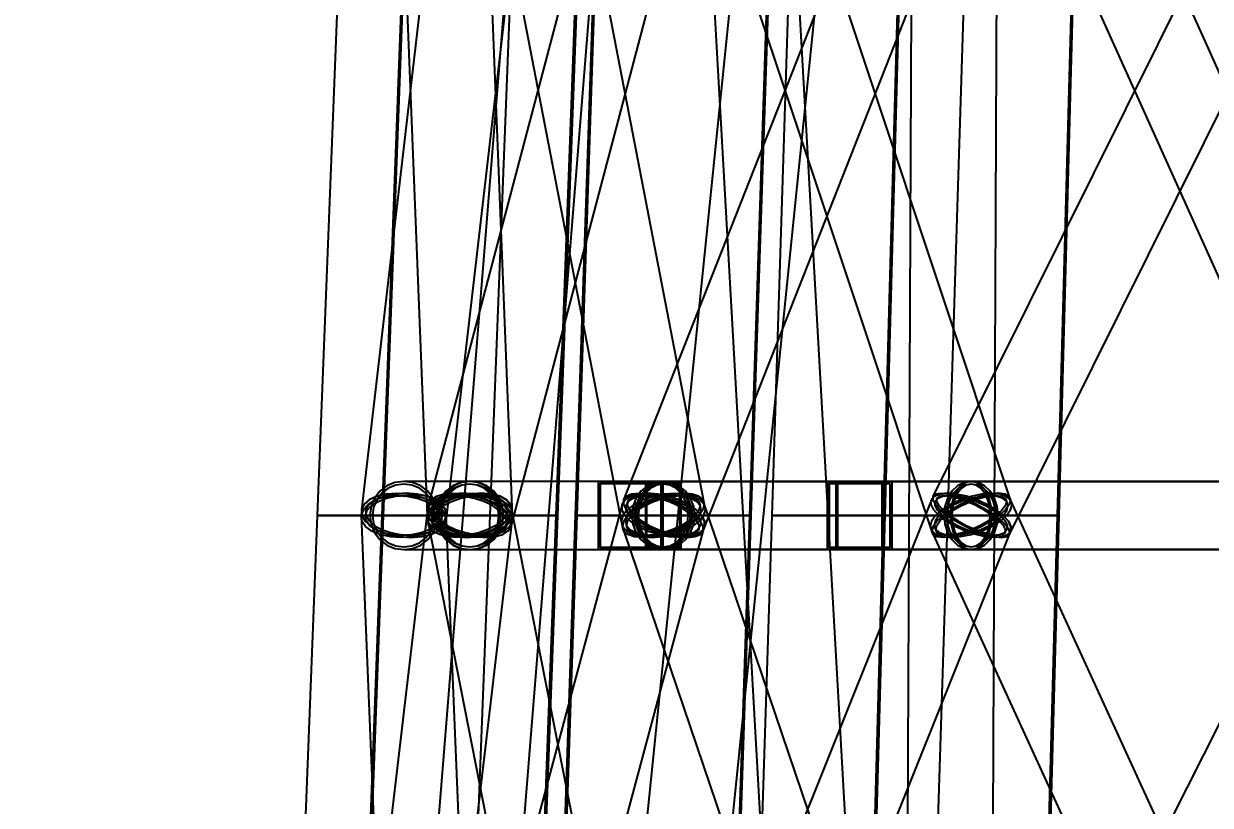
# Model space of a CAD drawing. Header units: millimetres. Extents: x -123812 to 252100, y -3000 to 639000.
# Drawn here: x -13789 to -6728, y 428275 to 432928 of the extents above; entities that cross this region are included whole.
import ezdxf

# ---------------------------------------------------------------- set-up
doc = ezdxf.new("R2010")
doc.units = ezdxf.units.MM
doc.layers.add('D-STR-DIM', color=7, linetype='Continuous', lineweight=13)
doc.layers.add('D-STR-STRC', color=7, linetype='Continuous', lineweight=25)
doc.styles.add('OpenSansCondensed-Light', font='OpenSansCondensed-Light.ttf')
doc.styles.add('TOWER_UNICODE', font='Arial Unicode.ttf')
doc.dimstyles.new('EZDXF', dxfattribs={"dimtxt": 0.25, "dimasz": 0.175, "dimexe": 0.375, "dimexo": 0.125, "dimgap": 0.1, "dimtad": 1, "dimlfac": 100, "dimzin": 12, "dimdsep": 46, "dimtxsty": 'OpenSansCondensed-Light', "dimblk": 'ARCHTICK', "dimcen": 2.5, "dimazin": 3, "dimtfac": 0.5, "dimtmove": 2, "dimatfit": 3})

# ---------------------------------------------------------------- blocks, each defined once
blk = doc.blocks.new('_ARCHTICK')
at = {"color": 0, "linetype": 'BYBLOCK', "const_width": 0.15}
blk.add_lwpolyline([(-0.5, -0.5), (0.5, 0.5)], dxfattribs=at)

msp = doc.modelspace()

# ---------------------------------------------------------------- linework, layer by layer
at = {"layer": 'D-STR-STRC'}
for points in [[(-9563, 450020.2), (-11576, 425020.2), (-11567.4, 425013.4), (-11542.1, 425005.7), (-11501.8, 424997.5), (-11449.4, 424989.6), (-11388.3, 424982.4), (-11322.8, 424976.3), (-11257.3, 424971.9), (-11196.2, 424969.4), (-11143.8, 424969), (-11103.5, 424970.7), (-11078.2, 424974.3), (-11069.6, 424979.8), (-9056.6, 449979.8)], [(-10637.3, 449985.8), (-9226.6, 424985.8), (-9218, 424980), (-9192.6, 424975.6), (-9152.3, 424972.8), (-9099.8, 424971.9), (-9038.7, 424972.9), (-8973, 424975.7), (-8907.4, 424980.2), (-8846.2, 424986.1), (-8793.7, 424992.9), (-8753.4, 425000.2), (-8728.1, 425007.4), (-8719.4, 425014.2), (-10130.1, 450014.2)], [(-7854.1, 450025.7), (-10404.4, 425025.7), (-10395.8, 425020.2), (-10370.6, 425013.4), (-10330.4, 425005.7), (-10278.1, 424997.6), (-10217.1, 424989.6), (-10151.7, 424982.4), (-10086.3, 424976.3), (-10025.4, 424971.9), (-9973.1, 424969.4), (-9932.9, 424969), (-9907.7, 424970.7), (-9899, 424974.3), (-7348.7, 449974.3)], [(-8433.5, 450001.1), (-8542.9, 425001.1), (-8534.2, 424991.8), (-8508.8, 424983), (-8468.5, 424975.4), (-8415.9, 424969.5), (-8354.6, 424965.6), (-8288.9, 424964.1), (-8223.1, 424965.1), (-8161.9, 424968.4), (-8109.3, 424973.9), (-8068.9, 424981.1), (-8043.5, 424989.7), (-8034.9, 424998.9), (-7925.5, 449998.9)], [(-5894.2, 435112.9), (-8378.9, 430112.9), (-8379.4, 430092.2), (-8364.3, 430065.2), (-8334.7, 430033.7), (-8292.7, 430000), (-8241, 429966.3), (-8183.2, 429934.8), (-8123.2, 429907.8), (-8065.2, 429887.1), (-8013, 429874.1), (-7970.2, 429869.6), (-7939.8, 429874.1), (-7923.8, 429887.1), (-5439.1, 434887.1)], [(-5538.2, 430112.9), (-7788.2, 435112.9), (-7812.1, 435125.9), (-7849.8, 435130.4), (-7898.7, 435125.9), (-7955.5, 435112.9), (-8016.2, 435092.2), (-8076.7, 435065.2), (-8133, 435033.7), (-8181.2, 435000), (-8217.9, 434966.3), (-8240.8, 434934.8), (-8248.2, 434907.8), (-8239.6, 434887.1), (-5989.6, 429887.1)], [(-11198.8, 435033.7), (-11779.4, 430033.7), (-11776.9, 430000), (-11757.5, 429966.3), (-11722.4, 429934.8), (-11674, 429907.8), (-11615.7, 429887.1), (-11551.4, 429874.1), (-11485.4, 429869.6), (-11422.4, 429874.1), (-11366.5, 429887.1), (-11321.7, 429907.8), (-11290.8, 429934.8), (-11276.1, 429966.3), (-10695.5, 434966.3)], [(-10060.4, 435065.2), (-11380.5, 430065.2), (-11380, 430033.7), (-11362.9, 430000), (-11330.2, 429966.3), (-11284.2, 429934.8), (-11228.1, 429907.8), (-11165.6, 429887.1), (-11101, 429874.1), (-11038.7, 429869.6), (-10983, 429874.1), (-10937.7, 429887.1), (-10905.8, 429907.8), (-10889.5, 429934.8), (-9569.5, 434934.8)], [(-11197.6, 434966.3), (-10233.8, 429966.3), (-10226.7, 429934.8), (-10203.1, 429907.8), (-10164.4, 429887.1), (-10113.4, 429874.1), (-10053.6, 429869.6), (-9989, 429874.1), (-9924, 429887.1), (-9863, 429907.8), (-9810.2, 429934.8), (-9769.3, 429966.3), (-9742.9, 430000), (-9732.9, 430033.7), (-10696.7, 435033.7)], [(-8250.5, 435092.2), (-10220, 430092.2), (-10220.7, 430065.2), (-10205.1, 430033.7), (-10174.5, 430000), (-10130.8, 429966.3), (-10077.1, 429934.8), (-10017, 429907.8), (-9954.6, 429887.1), (-9894.1, 429874.1), (-9839.8, 429869.6), (-9795.2, 429874.1), (-9763.4, 429887.1), (-9746.7, 429907.8), (-7777.2, 434907.8)], [(-10050, 434907.8), (-8386.4, 429907.8), (-8361.9, 429887.1), (-8323.1, 429874.1), (-8272.6, 429869.6), (-8213.9, 429874.1), (-8150.9, 429887.1), (-8087.9, 429907.8), (-8029.2, 429934.8), (-7978.9, 429966.3), (-7940.3, 430000), (-7916.1, 430033.7), (-7907.9, 430065.2), (-7916.4, 430092.2), (-9580, 435092.2)], [(-11586.8, 435000), (-11388.4, 430000), (-11383.5, 429966.3), (-11361.7, 429934.8), (-11324.4, 429907.8), (-11274.2, 429887.1), (-11214.5, 429874.1), (-11149.4, 429869.6), (-11083.4, 429874.1), (-11020.8, 429887.1), (-10966, 429907.8), (-10922.7, 429934.8), (-10893.9, 429966.3), (-10881.5, 430000), (-11079.9, 435000)], [(-5763.9, 430203.2), (-8151.4, 430203.2), (-8183.4, 430196.3), (-8213.2, 430176), (-8238.8, 430143.7), (-8258.5, 430101.6), (-8270.9, 430052.6), (-8275.1, 430000), (-8270.9, 429947.4), (-8258.5, 429898.4), (-8238.8, 429856.3), (-8213.2, 429824), (-8183.4, 429803.7), (-8151.4, 429796.8), (-5763.9, 429796.8)], [(-5763.9, 430203.2), (-8151.4, 430203.2), (-8183.4, 430196.3), (-8213.2, 430176), (-8238.8, 430143.7), (-8258.5, 430101.6), (-8270.9, 430052.6), (-8275.1, 430000), (-8270.9, 429947.4), (-8258.5, 429898.4), (-8238.8, 429856.3), (-8213.2, 429824), (-8183.4, 429803.7), (-8151.4, 429796.8), (-5763.9, 429796.8)], [(-11470.6, 424965.8), (-10883.4, 429965.8), (-10885.8, 430000), (-10905.1, 430034.2), (-10940.1, 430066), (-10988.4, 430093.3), (-11046.7, 430114.3), (-11111, 430127.5), (-11176.9, 430132), (-11240, 430127.5), (-11295.9, 430114.3), (-11340.8, 430093.3), (-11371.8, 430066), (-11386.6, 430034.2), (-11973.8, 425034.2)], [(-11069.4, 425000), (-11274.4, 430000), (-11279.2, 430034.2), (-11301, 430066), (-11338.2, 430093.3), (-11388.4, 430114.3), (-11448.1, 430127.5), (-11513.1, 430132), (-11579.2, 430127.5), (-11641.8, 430114.3), (-11696.6, 430093.3), (-11739.9, 430066), (-11768.8, 430034.2), (-11781.2, 430000), (-11576.2, 425000)], [(-11077.5, 424934), (-9738.1, 429934), (-9738.3, 429965.8), (-9755.3, 430000), (-9787.8, 430034.2), (-9833.7, 430066), (-9889.7, 430093.3), (-9952.1, 430114.3), (-10016.7, 430127.5), (-10078.9, 430132), (-10134.7, 430127.5), (-10180.1, 430114.3), (-10212.2, 430093.3), (-10228.6, 430066), (-11568.1, 425066)], [(-9901.4, 425034.2), (-10884.7, 430034.2), (-10891.7, 430066), (-10915.4, 430093.3), (-10954, 430114.3), (-11005, 430127.5), (-11064.8, 430132), (-11129.4, 430127.5), (-11194.4, 430114.3), (-11255.3, 430093.3), (-11308, 430066), (-11349, 430034.2), (-11375.3, 430000), (-11385.3, 429965.8), (-10402.1, 424965.8)], [(-9915.5, 424906.7), (-7915.2, 429906.7), (-7914.3, 429934), (-7929.6, 429965.8), (-7960.1, 430000), (-8003.5, 430034.2), (-8057.1, 430066), (-8117, 430093.3), (-8179.4, 430114.3), (-8239.8, 430127.5), (-8294.1, 430132), (-8338.8, 430127.5), (-8370.7, 430114.3), (-8387.6, 430093.3), (-10388, 425093.3)], [(-8054.2, 425093.3), (-9748.7, 430093.3), (-9773.2, 430114.3), (-9812, 430127.5), (-9862.4, 430132), (-9921.1, 430127.5), (-9984.1, 430114.3), (-10047, 430093.3), (-10105.5, 430066), (-10155.8, 430034.2), (-10194.3, 430000), (-10218.4, 429965.8), (-10226.5, 429934), (-10218, 429906.7), (-8523.5, 424906.7)], [(-5990.7, 430114.3), (-8515.7, 425114.3), (-8516.4, 425093.3), (-8501.5, 425066), (-8472.2, 425034.2), (-8430.4, 425000), (-8378.9, 424965.8), (-8321.3, 424934), (-8261.5, 424906.7), (-8203.6, 424885.7), (-8151.4, 424872.5), (-8108.7, 424868), (-8078.2, 424872.5), (-8062, 424885.7), (-5537.1, 429885.7)], [(-5636, 425114.3), (-7926.3, 430114.3), (-7950.2, 430127.5), (-7987.9, 430132), (-8036.7, 430127.5), (-8093.4, 430114.3), (-8153.9, 430093.3), (-8214.3, 430066), (-8270.5, 430034.2), (-8318.5, 430000), (-8355.1, 429965.8), (-8377.8, 429934), (-8385.1, 429906.7), (-8376.5, 429885.7), (-6086.2, 424885.7)]]:
    msp.add_lwpolyline(points, dxfattribs=at)
for points in [[(-12042.1, 430000), (-11013.5, 430000), (-10819.5, 435000), (-11847.2, 435000)], [(-11658.4, 430000), (-10611.5, 430000), (-10424.9, 435000), (-11469.5, 435000)], [(-11649.3, 430000), (-10620.7, 430000), (-10433.3, 435000), (-11461, 435000)], [(-10506.8, 430000), (-9459.9, 430000), (-9292.6, 435000), (-10337.3, 435000)], [(-10497.6, 430000), (-9469.1, 430000), (-9301.1, 435000), (-10328.8, 435000)], [(-9337.8, 430000), (-8290.8, 430000), (-8133.3, 435000), (-9177.9, 435000)], [(-8674.8, 430000), (-7627.9, 430000), (-7491.6, 435000), (-8536.2, 435000)], [(-8665.7, 430000), (-7637.1, 430000), (-7500.1, 435000), (-8527.7, 435000)], [(-11729.2, 430000), (-11722.4, 429947.4), (-11702.2, 429898.4), (-11670.2, 429856.3), (-11628.5, 429824), (-11579.9, 429803.7), (-11527.8, 429796.8), (-11135, 429796.8), (-11082.8, 429803.7), (-11034.2, 429824), (-10992.5, 429856.3), (-10960.5, 429898.4), (-10940.4, 429947.4), (-10933.5, 430000), (-10940.4, 430052.6), (-10960.5, 430101.6), (-10992.5, 430143.7), (-11034.2, 430176), (-11082.8, 430196.3), (-11135, 430203.2), (-11527.8, 430203.2), (-11579.9, 430196.3), (-11628.5, 430176), (-11670.2, 430143.7), (-11702.2, 430101.6), (-11722.4, 430052.6)], [(-11729.2, 430000), (-11722.4, 429947.4), (-11702.2, 429898.4), (-11670.2, 429856.3), (-11628.5, 429824), (-11579.9, 429803.7), (-11527.8, 429796.8), (-11475.6, 429803.7), (-11427, 429824), (-11385.3, 429856.3), (-11353.3, 429898.4), (-11333.2, 429947.4), (-11326.3, 430000), (-11333.2, 430052.6), (-11353.3, 430101.6), (-11385.3, 430143.7), (-11427, 430176), (-11475.6, 430196.3), (-11527.8, 430203.2), (-11579.9, 430196.3), (-11628.5, 430176), (-11670.2, 430143.7), (-11702.2, 430101.6), (-11722.4, 430052.6)], [(-11729.2, 430000), (-11722.4, 429947.4), (-11702.2, 429898.4), (-11670.2, 429856.3), (-11628.5, 429824), (-11579.9, 429803.7), (-11527.8, 429796.8), (-11135, 429796.8), (-11082.8, 429803.7), (-11034.2, 429824), (-10992.5, 429856.3), (-10960.5, 429898.4), (-10940.4, 429947.4), (-10933.5, 430000), (-10940.4, 430052.6), (-10960.5, 430101.6), (-10992.5, 430143.7), (-11034.2, 430176), (-11082.8, 430196.3), (-11135, 430203.2), (-11527.8, 430203.2), (-11579.9, 430196.3), (-11628.5, 430176), (-11670.2, 430143.7), (-11702.2, 430101.6), (-11722.4, 430052.6)], [(-11729.2, 430000), (-11722.4, 429947.4), (-11702.2, 429898.4), (-11670.2, 429856.3), (-11628.5, 429824), (-11579.9, 429803.7), (-11527.8, 429796.8), (-11475.6, 429803.7), (-11427, 429824), (-11385.3, 429856.3), (-11353.3, 429898.4), (-11333.2, 429947.4), (-11326.3, 430000), (-11333.2, 430052.6), (-11353.3, 430101.6), (-11385.3, 430143.7), (-11427, 430176), (-11475.6, 430196.3), (-11527.8, 430203.2), (-11579.9, 430196.3), (-11628.5, 430176), (-11670.2, 430143.7), (-11702.2, 430101.6), (-11722.4, 430052.6)], [(-11713.4, 430000), (-11707.1, 429951.5), (-11688.5, 429906.4), (-11659, 429867.6), (-11620.6, 429837.9), (-11575.8, 429819.2), (-11527.8, 429812.8), (-11479.7, 429819.2), (-11435, 429837.9), (-11396.5, 429867.6), (-11367, 429906.4), (-11348.5, 429951.5), (-11342.2, 430000), (-11348.5, 430048.5), (-11367, 430093.6), (-11396.5, 430132.4), (-11435, 430162.1), (-11479.7, 430180.8), (-11527.8, 430187.2), (-11575.8, 430180.8), (-11620.6, 430162.1), (-11659, 430132.4), (-11688.5, 430093.6), (-11707.1, 430048.5)], [(-11713.4, 430000), (-11707.1, 429951.5), (-11688.5, 429906.4), (-11659, 429867.6), (-11620.6, 429837.9), (-11575.8, 429819.2), (-11527.8, 429812.8), (-11479.7, 429819.2), (-11435, 429837.9), (-11396.5, 429867.6), (-11367, 429906.4), (-11348.5, 429951.5), (-11342.2, 430000), (-11348.5, 430048.5), (-11367, 430093.6), (-11396.5, 430132.4), (-11435, 430162.1), (-11479.7, 430180.8), (-11527.8, 430187.2), (-11575.8, 430180.8), (-11620.6, 430162.1), (-11659, 430132.4), (-11688.5, 430093.6), (-11707.1, 430048.5)], [(-11336.4, 430000), (-11329.6, 429947.4), (-11309.4, 429898.4), (-11277.4, 429856.3), (-11235.7, 429824), (-11187.1, 429803.7), (-11135, 429796.8), (-11082.8, 429803.7), (-11034.2, 429824), (-10992.5, 429856.3), (-10960.5, 429898.4), (-10940.4, 429947.4), (-10933.5, 430000), (-10940.4, 430052.6), (-10960.5, 430101.6), (-10992.5, 430143.7), (-11034.2, 430176), (-11082.8, 430196.3), (-11135, 430203.2), (-11187.1, 430196.3), (-11235.7, 430176), (-11277.4, 430143.7), (-11309.4, 430101.6), (-11329.6, 430052.6)], [(-11336.4, 430000), (-11329.6, 429947.4), (-11309.4, 429898.4), (-11277.4, 429856.3), (-11235.7, 429824), (-11187.1, 429803.7), (-11135, 429796.8), (-11082.8, 429803.7), (-11034.2, 429824), (-10992.5, 429856.3), (-10960.5, 429898.4), (-10940.4, 429947.4), (-10933.5, 430000), (-10940.4, 430052.6), (-10960.5, 430101.6), (-10992.5, 430143.7), (-11034.2, 430176), (-11082.8, 430196.3), (-11135, 430203.2), (-11187.1, 430196.3), (-11235.7, 430176), (-11277.4, 430143.7), (-11309.4, 430101.6), (-11329.6, 430052.6)], [(-11322.7, 430000), (-11316.3, 429947.4), (-11297.6, 429898.4), (-11267.7, 429856.3), (-11228.8, 429824), (-11183.6, 429803.7), (-11135, 429796.8), (-9983.3, 429796.8), (-9934.8, 429803.7), (-9889.5, 429824), (-9850.6, 429856.3), (-9820.8, 429898.4), (-9802, 429947.4), (-9795.6, 430000), (-9802, 430052.6), (-9820.8, 430101.6), (-9850.6, 430143.7), (-9889.5, 430176), (-9934.8, 430196.3), (-9983.3, 430203.2), (-11135, 430203.2), (-11183.6, 430196.3), (-11228.8, 430176), (-11267.7, 430143.7), (-11297.6, 430101.6), (-11316.3, 430052.6)], [(-11322.7, 430000), (-11316.3, 429947.4), (-11297.6, 429898.4), (-11267.7, 429856.3), (-11228.8, 429824), (-11183.6, 429803.7), (-11135, 429796.8), (-11086.4, 429803.7), (-11041.1, 429824), (-11002.2, 429856.3), (-10972.4, 429898.4), (-10953.6, 429947.4), (-10947.2, 430000), (-10953.6, 430052.6), (-10972.4, 430101.6), (-11002.2, 430143.7), (-11041.1, 430176), (-11086.4, 430196.3), (-11135, 430203.2), (-11183.6, 430196.3), (-11228.8, 430176), (-11267.7, 430143.7), (-11297.6, 430101.6), (-11316.3, 430052.6)], [(-11322.7, 430000), (-11316.3, 429947.4), (-11297.6, 429898.4), (-11267.7, 429856.3), (-11228.8, 429824), (-11183.6, 429803.7), (-11135, 429796.8), (-9983.3, 429796.8), (-9934.8, 429803.7), (-9889.5, 429824), (-9850.6, 429856.3), (-9820.8, 429898.4), (-9802, 429947.4), (-9795.6, 430000), (-9802, 430052.6), (-9820.8, 430101.6), (-9850.6, 430143.7), (-9889.5, 430176), (-9934.8, 430196.3), (-9983.3, 430203.2), (-11135, 430203.2), (-11183.6, 430196.3), (-11228.8, 430176), (-11267.7, 430143.7), (-11297.6, 430101.6), (-11316.3, 430052.6)], [(-11322.7, 430000), (-11316.3, 429947.4), (-11297.6, 429898.4), (-11267.7, 429856.3), (-11228.8, 429824), (-11183.6, 429803.7), (-11135, 429796.8), (-11086.4, 429803.7), (-11041.1, 429824), (-11002.2, 429856.3), (-10972.4, 429898.4), (-10953.6, 429947.4), (-10947.2, 430000), (-10953.6, 430052.6), (-10972.4, 430101.6), (-11002.2, 430143.7), (-11041.1, 430176), (-11086.4, 430196.3), (-11135, 430203.2), (-11183.6, 430196.3), (-11228.8, 430176), (-11267.7, 430143.7), (-11297.6, 430101.6), (-11316.3, 430052.6)], [(-11320.6, 430000), (-11314.3, 429951.5), (-11295.7, 429906.4), (-11266.2, 429867.6), (-11227.8, 429837.9), (-11183, 429819.2), (-11135, 429812.8), (-11086.9, 429819.2), (-11042.2, 429837.9), (-11003.7, 429867.6), (-10974.2, 429906.4), (-10955.7, 429951.5), (-10949.4, 430000), (-10955.7, 430048.5), (-10974.2, 430093.6), (-11003.7, 430132.4), (-11042.2, 430162.1), (-11086.9, 430180.8), (-11135, 430187.2), (-11183, 430180.8), (-11227.8, 430162.1), (-11266.2, 430132.4), (-11295.7, 430093.6), (-11314.3, 430048.5)], [(-11320.6, 430000), (-11314.3, 429951.5), (-11295.7, 429906.4), (-11266.2, 429867.6), (-11227.8, 429837.9), (-11183, 429819.2), (-11135, 429812.8), (-11086.9, 429819.2), (-11042.2, 429837.9), (-11003.7, 429867.6), (-10974.2, 429906.4), (-10955.7, 429951.5), (-10949.4, 430000), (-10955.7, 430048.5), (-10974.2, 430093.6), (-11003.7, 430132.4), (-11042.2, 430162.1), (-11086.9, 430180.8), (-11135, 430187.2), (-11183, 430180.8), (-11227.8, 430162.1), (-11266.2, 430132.4), (-11295.7, 430093.6), (-11314.3, 430048.5)], [(-11307.9, 430000), (-11302, 429951.5), (-11284.8, 429906.4), (-11257.3, 429867.6), (-11221.5, 429837.9), (-11179.7, 429819.2), (-11135, 429812.8), (-11090.2, 429819.2), (-11048.5, 429837.9), (-11012.7, 429867.6), (-10985.2, 429906.4), (-10967.9, 429951.5), (-10962, 430000), (-10967.9, 430048.5), (-10985.2, 430093.6), (-11012.7, 430132.4), (-11048.5, 430162.1), (-11090.2, 430180.8), (-11135, 430187.2), (-11179.7, 430180.8), (-11221.5, 430162.1), (-11257.3, 430132.4), (-11284.8, 430093.6), (-11302, 430048.5)], [(-11307.9, 430000), (-11302, 429951.5), (-11284.8, 429906.4), (-11257.3, 429867.6), (-11221.5, 429837.9), (-11179.7, 429819.2), (-11135, 429812.8), (-11090.2, 429819.2), (-11048.5, 429837.9), (-11012.7, 429867.6), (-10985.2, 429906.4), (-10967.9, 429951.5), (-10962, 430000), (-10967.9, 430048.5), (-10985.2, 430093.6), (-11012.7, 430132.4), (-11048.5, 430162.1), (-11090.2, 430180.8), (-11135, 430187.2), (-11179.7, 430180.8), (-11221.5, 430162.1), (-11257.3, 430132.4), (-11284.8, 430093.6), (-11302, 430048.5)], [(-10371.1, 429800), (-8621.1, 429800), (-8621.1, 430200), (-10371.1, 430200)], [(-9984.7, 430200), (-10371.1, 430200), (-10371.1, 429800), (-9984.7, 429800)], [(-10371.1, 429800), (-8621.1, 429800), (-8621.1, 430200), (-10371.1, 430200)], [(-9984.7, 430200), (-10371.1, 430200), (-10371.1, 429800), (-9984.7, 429800)], [(-9996.3, 430188), (-10359.5, 430188), (-10359.5, 429812), (-9996.3, 429812)], [(-9996.3, 430188), (-10359.5, 430188), (-10359.5, 429812), (-9996.3, 429812)], [(-10171.1, 430000), (-10164.7, 429947.4), (-10145.9, 429898.4), (-10116.1, 429856.3), (-10077.2, 429824), (-10031.9, 429803.7), (-9983.3, 429796.8), (-9934.8, 429803.7), (-9889.5, 429824), (-9850.6, 429856.3), (-9820.8, 429898.4), (-9802, 429947.4), (-9795.6, 430000), (-9802, 430052.6), (-9820.8, 430101.6), (-9850.6, 430143.7), (-9889.5, 430176), (-9934.8, 430196.3), (-9983.3, 430203.2), (-10031.9, 430196.3), (-10077.2, 430176), (-10116.1, 430143.7), (-10145.9, 430101.6), (-10164.7, 430052.6)], [(-10171.1, 430000), (-10164.7, 429947.4), (-10145.9, 429898.4), (-10116.1, 429856.3), (-10077.2, 429824), (-10031.9, 429803.7), (-9983.3, 429796.8), (-9934.8, 429803.7), (-9889.5, 429824), (-9850.6, 429856.3), (-9820.8, 429898.4), (-9802, 429947.4), (-9795.6, 430000), (-9802, 430052.6), (-9820.8, 430101.6), (-9850.6, 430143.7), (-9889.5, 430176), (-9934.8, 430196.3), (-9983.3, 430203.2), (-10031.9, 430196.3), (-10077.2, 430176), (-10116.1, 430143.7), (-10145.9, 430101.6), (-10164.7, 430052.6)], [(-10156.3, 430000), (-10150.4, 429951.5), (-10133.1, 429906.4), (-10105.6, 429867.6), (-10069.8, 429837.9), (-10028.1, 429819.2), (-9983.3, 429812.8), (-9938.6, 429819.2), (-9896.9, 429837.9), (-9861.1, 429867.6), (-9833.6, 429906.4), (-9816.3, 429951.5), (-9810.4, 430000), (-9816.3, 430048.5), (-9833.6, 430093.6), (-9861.1, 430132.4), (-9896.9, 430162.1), (-9938.6, 430180.8), (-9983.3, 430187.2), (-10028.1, 430180.8), (-10069.8, 430162.1), (-10105.6, 430132.4), (-10133.1, 430093.6), (-10150.4, 430048.5)], [(-10156.3, 430000), (-10150.4, 429951.5), (-10133.1, 429906.4), (-10105.6, 429867.6), (-10069.8, 429837.9), (-10028.1, 429819.2), (-9983.3, 429812.8), (-9938.6, 429819.2), (-9896.9, 429837.9), (-9861.1, 429867.6), (-9833.6, 429906.4), (-9816.3, 429951.5), (-9810.4, 430000), (-9816.3, 430048.5), (-9833.6, 430093.6), (-9861.1, 430132.4), (-9896.9, 430162.1), (-9938.6, 430180.8), (-9983.3, 430187.2), (-10028.1, 430180.8), (-10069.8, 430162.1), (-10105.6, 430132.4), (-10133.1, 430093.6), (-10150.4, 430048.5)], [(-10144.6, 430000), (-10139.1, 429947.4), (-10123, 429898.4), (-10097.3, 429856.3), (-10064, 429824), (-10025.1, 429803.7), (-9983.3, 429796.8), (-8151.4, 429796.8), (-8109.6, 429803.7), (-8070.8, 429824), (-8037.4, 429856.3), (-8011.8, 429898.4), (-7995.7, 429947.4), (-7990.2, 430000), (-7995.7, 430052.6), (-8011.8, 430101.6), (-8037.4, 430143.7), (-8070.8, 430176), (-8109.6, 430196.3), (-8151.4, 430203.2), (-9983.3, 430203.2), (-10025.1, 430196.3), (-10064, 430176), (-10097.3, 430143.7), (-10123, 430101.6), (-10139.1, 430052.6)], [(-10144.6, 430000), (-10139.1, 429947.4), (-10123, 429898.4), (-10097.3, 429856.3), (-10064, 429824), (-10025.1, 429803.7), (-9983.3, 429796.8), (-9941.6, 429803.7), (-9902.7, 429824), (-9869.4, 429856.3), (-9843.7, 429898.4), (-9827.6, 429947.4), (-9822.1, 430000), (-9827.6, 430052.6), (-9843.7, 430101.6), (-9869.4, 430143.7), (-9902.7, 430176), (-9941.6, 430196.3), (-9983.3, 430203.2), (-10025.1, 430196.3), (-10064, 430176), (-10097.3, 430143.7), (-10123, 430101.6), (-10139.1, 430052.6)], [(-10144.6, 430000), (-10139.1, 429947.4), (-10123, 429898.4), (-10097.3, 429856.3), (-10064, 429824), (-10025.1, 429803.7), (-9983.3, 429796.8), (-8151.4, 429796.8), (-8109.6, 429803.7), (-8070.8, 429824), (-8037.4, 429856.3), (-8011.8, 429898.4), (-7995.7, 429947.4), (-7990.2, 430000), (-7995.7, 430052.6), (-8011.8, 430101.6), (-8037.4, 430143.7), (-8070.8, 430176), (-8109.6, 430196.3), (-8151.4, 430203.2), (-9983.3, 430203.2), (-10025.1, 430196.3), (-10064, 430176), (-10097.3, 430143.7), (-10123, 430101.6), (-10139.1, 430052.6)], [(-10144.6, 430000), (-10139.1, 429947.4), (-10123, 429898.4), (-10097.3, 429856.3), (-10064, 429824), (-10025.1, 429803.7), (-9983.3, 429796.8), (-9941.6, 429803.7), (-9902.7, 429824), (-9869.4, 429856.3), (-9843.7, 429898.4), (-9827.6, 429947.4), (-9822.1, 430000), (-9827.6, 430052.6), (-9843.7, 430101.6), (-9869.4, 430143.7), (-9902.7, 430176), (-9941.6, 430196.3), (-9983.3, 430203.2), (-10025.1, 430196.3), (-10064, 430176), (-10097.3, 430143.7), (-10123, 430101.6), (-10139.1, 430052.6)], [(-10131.9, 430000), (-10126.8, 429951.5), (-10112, 429906.4), (-10088.4, 429867.6), (-10057.6, 429837.9), (-10021.8, 429819.2), (-9983.3, 429812.8), (-9944.9, 429819.2), (-9909.1, 429837.9), (-9878.3, 429867.6), (-9854.7, 429906.4), (-9839.9, 429951.5), (-9834.8, 430000), (-9839.9, 430048.5), (-9854.7, 430093.6), (-9878.3, 430132.4), (-9909.1, 430162.1), (-9944.9, 430180.8), (-9983.3, 430187.2), (-10021.8, 430180.8), (-10057.6, 430162.1), (-10088.4, 430132.4), (-10112, 430093.6), (-10126.8, 430048.5)], [(-10131.9, 430000), (-10126.8, 429951.5), (-10112, 429906.4), (-10088.4, 429867.6), (-10057.6, 429837.9), (-10021.8, 429819.2), (-9983.3, 429812.8), (-9944.9, 429819.2), (-9909.1, 429837.9), (-9878.3, 429867.6), (-9854.7, 429906.4), (-9839.9, 429951.5), (-9834.8, 430000), (-9839.9, 430048.5), (-9854.7, 430093.6), (-9878.3, 430132.4), (-9909.1, 430162.1), (-9944.9, 430180.8), (-9983.3, 430187.2), (-10021.8, 430180.8), (-10057.6, 430162.1), (-10088.4, 430132.4), (-10112, 430093.6), (-10126.8, 430048.5)], [(-10089.1, 429800), (-4983.2, 429800), (-4983.2, 430200), (-10089.1, 430200)], [(-9877.6, 430200), (-10089.1, 430200), (-10089.1, 429800), (-9877.6, 429800)], [(-9883.9, 430188), (-10082.8, 430188), (-10082.8, 429812), (-9883.9, 429812)], [(-8621.1, 430200), (-9007.5, 430200), (-9007.5, 429800), (-8621.1, 429800)], [(-8621.1, 430200), (-9007.5, 430200), (-9007.5, 429800), (-8621.1, 429800)], [(-8632.7, 430188), (-8995.9, 430188), (-8995.9, 429812), (-8632.7, 429812)], [(-8632.7, 430188), (-8995.9, 430188), (-8995.9, 429812), (-8632.7, 429812)], [(-8955.7, 429800), (-4947.5, 429800), (-4947.5, 430200), (-8955.7, 430200)], [(-8672.9, 430200), (-8955.7, 430200), (-8955.7, 429800), (-8672.9, 429800)], [(-8955.7, 429800), (-4947.5, 429800), (-4947.5, 430200), (-8955.7, 430200)], [(-8672.9, 430200), (-8955.7, 430200), (-8955.7, 429800), (-8672.9, 429800)], [(-8681.4, 430188), (-8947.2, 430188), (-8947.2, 429812), (-8681.4, 429812)], [(-8681.4, 430188), (-8947.2, 430188), (-8947.2, 429812), (-8681.4, 429812)], [(-8312.6, 430000), (-8307.1, 429947.4), (-8291, 429898.4), (-8265.4, 429856.3), (-8232, 429824), (-8193.1, 429803.7), (-8151.4, 429796.8), (-8109.6, 429803.7), (-8070.8, 429824), (-8037.4, 429856.3), (-8011.8, 429898.4), (-7995.7, 429947.4), (-7990.2, 430000), (-7995.7, 430052.6), (-8011.8, 430101.6), (-8037.4, 430143.7), (-8070.8, 430176), (-8109.6, 430196.3), (-8151.4, 430203.2), (-8193.1, 430196.3), (-8232, 430176), (-8265.4, 430143.7), (-8291, 430101.6), (-8307.1, 430052.6)], [(-8312.6, 430000), (-8307.1, 429947.4), (-8291, 429898.4), (-8265.4, 429856.3), (-8232, 429824), (-8193.1, 429803.7), (-8151.4, 429796.8), (-8109.6, 429803.7), (-8070.8, 429824), (-8037.4, 429856.3), (-8011.8, 429898.4), (-7995.7, 429947.4), (-7990.2, 430000), (-7995.7, 430052.6), (-8011.8, 430101.6), (-8037.4, 430143.7), (-8070.8, 430176), (-8109.6, 430196.3), (-8151.4, 430203.2), (-8193.1, 430196.3), (-8232, 430176), (-8265.4, 430143.7), (-8291, 430101.6), (-8307.1, 430052.6)], [(-8299.9, 430000), (-8294.8, 429951.5), (-8280, 429906.4), (-8256.4, 429867.6), (-8225.6, 429837.9), (-8189.8, 429819.2), (-8151.4, 429812.8), (-8112.9, 429819.2), (-8077.1, 429837.9), (-8046.4, 429867.6), (-8022.8, 429906.4), (-8007.9, 429951.5), (-8002.9, 430000), (-8007.9, 430048.5), (-8022.8, 430093.6), (-8046.4, 430132.4), (-8077.1, 430162.1), (-8112.9, 430180.8), (-8151.4, 430187.2), (-8189.8, 430180.8), (-8225.6, 430162.1), (-8256.4, 430132.4), (-8280, 430093.6), (-8294.8, 430048.5)], [(-8299.9, 430000), (-8294.8, 429951.5), (-8280, 429906.4), (-8256.4, 429867.6), (-8225.6, 429837.9), (-8189.8, 429819.2), (-8151.4, 429812.8), (-8112.9, 429819.2), (-8077.1, 429837.9), (-8046.4, 429867.6), (-8022.8, 429906.4), (-8007.9, 429951.5), (-8002.9, 430000), (-8007.9, 430048.5), (-8022.8, 430093.6), (-8046.4, 430132.4), (-8077.1, 430162.1), (-8112.9, 430180.8), (-8151.4, 430187.2), (-8189.8, 430180.8), (-8225.6, 430162.1), (-8256.4, 430132.4), (-8280, 430093.6), (-8294.8, 430048.5)], [(-8275.1, 430000), (-8270.9, 429947.4), (-8258.5, 429898.4), (-8238.8, 429856.3), (-8213.2, 429824), (-8183.4, 429803.7), (-8151.4, 429796.8), (-8119.4, 429803.7), (-8089.5, 429824), (-8063.9, 429856.3), (-8044.2, 429898.4), (-8031.9, 429947.4), (-8027.7, 430000), (-8031.9, 430052.6), (-8044.2, 430101.6), (-8063.9, 430143.7), (-8089.5, 430176), (-8119.4, 430196.3), (-8151.4, 430203.2), (-8183.4, 430196.3), (-8213.2, 430176), (-8238.8, 430143.7), (-8258.5, 430101.6), (-8270.9, 430052.6)], [(-8275.1, 430000), (-8270.9, 429947.4), (-8258.5, 429898.4), (-8238.8, 429856.3), (-8213.2, 429824), (-8183.4, 429803.7), (-8151.4, 429796.8), (-8119.4, 429803.7), (-8089.5, 429824), (-8063.9, 429856.3), (-8044.2, 429898.4), (-8031.9, 429947.4), (-8027.7, 430000), (-8031.9, 430052.6), (-8044.2, 430101.6), (-8063.9, 430143.7), (-8089.5, 430176), (-8119.4, 430196.3), (-8151.4, 430203.2), (-8183.4, 430196.3), (-8213.2, 430176), (-8238.8, 430143.7), (-8258.5, 430101.6), (-8270.9, 430052.6)], [(-8265.3, 430000), (-8261.4, 429951.5), (-8250.1, 429906.4), (-8232, 429867.6), (-8208.3, 429837.9), (-8180.9, 429819.2), (-8151.4, 429812.8), (-8121.9, 429819.2), (-8094.4, 429837.9), (-8070.8, 429867.6), (-8052.7, 429906.4), (-8041.3, 429951.5), (-8037.4, 430000), (-8041.3, 430048.5), (-8052.7, 430093.6), (-8070.8, 430132.4), (-8094.4, 430162.1), (-8121.9, 430180.8), (-8151.4, 430187.2), (-8180.9, 430180.8), (-8208.3, 430162.1), (-8232, 430132.4), (-8250.1, 430093.6), (-8261.4, 430048.5)], [(-8265.3, 430000), (-8261.4, 429951.5), (-8250.1, 429906.4), (-8232, 429867.6), (-8208.3, 429837.9), (-8180.9, 429819.2), (-8151.4, 429812.8), (-8121.9, 429819.2), (-8094.4, 429837.9), (-8070.8, 429867.6), (-8052.7, 429906.4), (-8041.3, 429951.5), (-8037.4, 430000), (-8041.3, 430048.5), (-8052.7, 430093.6), (-8070.8, 430132.4), (-8094.4, 430162.1), (-8121.9, 430180.8), (-8151.4, 430187.2), (-8180.9, 430180.8), (-8208.3, 430162.1), (-8232, 430132.4), (-8250.1, 430093.6), (-8261.4, 430048.5)], [(-11274.4, 430000), (-11286.8, 429965.8), (-11315.6, 429934), (-11358.9, 429906.7), (-11413.7, 429885.7), (-11476.3, 429872.5), (-11542.4, 429868), (-11607.5, 429872.5), (-11667.2, 429885.7), (-11717.3, 429906.7), (-11754.6, 429934), (-11776.4, 429965.8), (-11781.2, 430000), (-11768.8, 430034.2), (-11739.9, 430066), (-11696.6, 430093.3), (-11641.8, 430114.3), (-11579.2, 430127.5), (-11513.1, 430132), (-11448.1, 430127.5), (-11388.4, 430114.3), (-11338.2, 430093.3), (-11301, 430066), (-11279.2, 430034.2)], [(-11776.9, 430000), (-11757.5, 429966.3), (-11722.4, 429934.8), (-11674, 429907.8), (-11615.7, 429887.1), (-11551.4, 429874.1), (-11485.4, 429869.6), (-11422.4, 429874.1), (-11366.5, 429887.1), (-11321.7, 429907.8), (-11290.8, 429934.8), (-11276.1, 429966.3), (-11278.6, 430000), (-11298.1, 430033.7), (-11333.2, 430065.2), (-11381.5, 430092.2), (-11439.9, 430112.9), (-11504.2, 430125.9), (-11570.1, 430130.4), (-11633.2, 430125.9), (-11689, 430112.9), (-11733.9, 430092.2), (-11764.7, 430065.2), (-11779.4, 430033.7)], [(-11299.3, 430000), (-11310.5, 429969.2), (-11336.5, 429940.5), (-11375.5, 429915.9), (-11425, 429896.9), (-11481.4, 429885.1), (-11541, 429881), (-11599.7, 429885.1), (-11653.4, 429896.9), (-11698.7, 429915.9), (-11732.2, 429940.5), (-11751.9, 429969.2), (-11756.3, 430000), (-11745.1, 430030.8), (-11719.1, 430059.5), (-11680, 430084.1), (-11630.6, 430103.1), (-11574.2, 430114.9), (-11514.6, 430119), (-11455.9, 430114.9), (-11402.1, 430103.1), (-11356.9, 430084.1), (-11323.3, 430059.5), (-11303.7, 430030.8)], [(-11752.4, 430000), (-11734.9, 429969.6), (-11703.2, 429941.2), (-11659.6, 429916.9), (-11607, 429898.2), (-11549.1, 429886.5), (-11489.6, 429882.5), (-11432.8, 429886.5), (-11382.4, 429898.2), (-11341.9, 429916.9), (-11314.2, 429941.2), (-11300.9, 429969.6), (-11303.1, 430000), (-11320.7, 430030.4), (-11352.3, 430058.8), (-11395.9, 430083.1), (-11448.5, 430101.8), (-11506.5, 430113.5), (-11565.9, 430117.5), (-11622.8, 430113.5), (-11673.1, 430101.8), (-11713.6, 430083.1), (-11741.4, 430058.8), (-11754.6, 430030.4)], [(-11388.4, 430000), (-11383.5, 429966.3), (-11361.7, 429934.8), (-11324.4, 429907.8), (-11274.2, 429887.1), (-11214.5, 429874.1), (-11149.4, 429869.6), (-11083.4, 429874.1), (-11020.8, 429887.1), (-10966, 429907.8), (-10922.7, 429934.8), (-10893.9, 429966.3), (-10881.5, 430000), (-10886.4, 430033.7), (-10908.3, 430065.2), (-10945.5, 430092.2), (-10995.7, 430112.9), (-11055.4, 430125.9), (-11120.5, 430130.4), (-11186.6, 430125.9), (-11249.2, 430112.9), (-11304, 430092.2), (-11347.2, 430065.2), (-11376, 430033.7)], [(-10885.8, 430000), (-10883.4, 429965.8), (-10898.2, 429934), (-10929.1, 429906.7), (-10974.1, 429885.7), (-11030, 429872.5), (-11093.1, 429868), (-11159, 429872.5), (-11223.3, 429885.7), (-11281.6, 429906.7), (-11329.9, 429934), (-11364.9, 429965.8), (-11384.2, 430000), (-11386.6, 430034.2), (-11371.8, 430066), (-11340.8, 430093.3), (-11295.9, 430114.3), (-11240, 430127.5), (-11176.9, 430132), (-11111, 430127.5), (-11046.7, 430114.3), (-10988.4, 430093.3), (-10940.1, 430066), (-10905.1, 430034.2)], [(-10894.6, 430000), (-10921, 429965.8), (-10961.9, 429934), (-11014.6, 429906.7), (-11075.6, 429885.7), (-11140.5, 429872.5), (-11205.1, 429868), (-11265, 429872.5), (-11315.9, 429885.7), (-11354.6, 429906.7), (-11378.2, 429934), (-11385.3, 429965.8), (-11375.3, 430000), (-11349, 430034.2), (-11308, 430066), (-11255.3, 430093.3), (-11194.4, 430114.3), (-11129.4, 430127.5), (-11064.8, 430132), (-11005, 430127.5), (-10954, 430114.3), (-10915.4, 430093.3), (-10891.7, 430066), (-10884.7, 430034.2)], [(-11362.9, 430000), (-11330.2, 429966.3), (-11284.2, 429934.8), (-11228.1, 429907.8), (-11165.6, 429887.1), (-11101, 429874.1), (-11038.7, 429869.6), (-10983, 429874.1), (-10937.7, 429887.1), (-10905.8, 429907.8), (-10889.5, 429934.8), (-10889.9, 429966.3), (-10907.1, 430000), (-10939.7, 430033.7), (-10985.7, 430065.2), (-11041.9, 430092.2), (-11104.4, 430112.9), (-11168.9, 430125.9), (-11231.2, 430130.4), (-11286.9, 430125.9), (-11332.3, 430112.9), (-11364.2, 430092.2), (-11380.5, 430065.2), (-11380, 430033.7)], [(-11363.5, 430000), (-11359.1, 429969.6), (-11339.4, 429941.2), (-11305.8, 429916.9), (-11260.5, 429898.2), (-11206.7, 429886.5), (-11148, 429882.5), (-11088.4, 429886.5), (-11032, 429898.2), (-10982.6, 429916.9), (-10943.6, 429941.2), (-10917.6, 429969.6), (-10906.5, 430000), (-10910.9, 430030.4), (-10930.6, 430058.8), (-10964.2, 430083.1), (-11009.4, 430101.8), (-11063.2, 430113.5), (-11121.9, 430117.5), (-11181.5, 430113.5), (-11237.9, 430101.8), (-11287.3, 430083.1), (-11326.3, 430058.8), (-11352.3, 430030.4)], [(-10910.3, 430000), (-10908.2, 429969.2), (-10921.5, 429940.5), (-10949.4, 429915.9), (-10989.9, 429896.9), (-11040.3, 429885.1), (-11097.2, 429881), (-11156.6, 429885.1), (-11214.6, 429896.9), (-11267.1, 429915.9), (-11310.7, 429940.5), (-11342.2, 429969.2), (-11359.7, 430000), (-11361.8, 430030.8), (-11348.5, 430059.5), (-11320.6, 430084.1), (-11280, 430103.1), (-11229.6, 430114.9), (-11172.8, 430119), (-11113.3, 430114.9), (-11055.4, 430103.1), (-11002.8, 430084.1), (-10959.3, 430059.5), (-10927.7, 430030.8)], [(-10918.3, 430000), (-10942, 429969.2), (-10978.9, 429940.5), (-11026.5, 429915.9), (-11081.4, 429896.9), (-11140, 429885.1), (-11198.2, 429881), (-11252.2, 429885.1), (-11298.1, 429896.9), (-11332.9, 429915.9), (-11354.3, 429940.5), (-11360.7, 429969.2), (-11351.7, 430000), (-11327.9, 430030.8), (-11291, 430059.5), (-11243.5, 430084.1), (-11188.5, 430103.1), (-11130, 430114.9), (-11071.7, 430119), (-11017.8, 430114.9), (-10971.8, 430103.1), (-10937, 430084.1), (-10915.7, 430059.5), (-10909.3, 430030.8)], [(-11340.5, 430000), (-11311, 429969.6), (-11269.5, 429941.2), (-11218.9, 429916.9), (-11162.6, 429898.2), (-11104.4, 429886.5), (-11048.2, 429882.5), (-10998, 429886.5), (-10957.1, 429898.2), (-10928.3, 429916.9), (-10913.6, 429941.2), (-10914, 429969.6), (-10929.5, 430000), (-10959, 430030.4), (-11000.4, 430058.8), (-11051, 430083.1), (-11107.4, 430101.8), (-11165.6, 430113.5), (-11221.7, 430117.5), (-11272, 430113.5), (-11312.9, 430101.8), (-11341.6, 430083.1), (-11356.3, 430058.8), (-11355.9, 430030.4)], [(-10223.8, 430000), (-10233.8, 429966.3), (-10226.7, 429934.8), (-10203.1, 429907.8), (-10164.4, 429887.1), (-10113.4, 429874.1), (-10053.6, 429869.6), (-9989, 429874.1), (-9924, 429887.1), (-9863, 429907.8), (-9810.2, 429934.8), (-9769.3, 429966.3), (-9742.9, 430000), (-9732.9, 430033.7), (-9740, 430065.2), (-9763.6, 430092.2), (-9802.3, 430112.9), (-9853.2, 430125.9), (-9913.1, 430130.4), (-9977.7, 430125.9), (-10042.7, 430112.9), (-10103.7, 430092.2), (-10156.4, 430065.2), (-10197.4, 430033.7)], [(-9755.3, 430000), (-9738.3, 429965.8), (-9738.1, 429934), (-9754.5, 429906.7), (-9786.5, 429885.7), (-9832, 429872.5), (-9887.8, 429868), (-9950, 429872.5), (-10014.6, 429885.7), (-10077, 429906.7), (-10133, 429934), (-10178.9, 429965.8), (-10211.4, 430000), (-10228.4, 430034.2), (-10228.6, 430066), (-10212.2, 430093.3), (-10180.1, 430114.3), (-10134.7, 430127.5), (-10078.9, 430132), (-10016.7, 430127.5), (-9952.1, 430114.3), (-9889.7, 430093.3), (-9833.7, 430066), (-9787.8, 430034.2)], [(-9772.4, 430000), (-9810.9, 429965.8), (-9861.2, 429934), (-9919.7, 429906.7), (-9982.6, 429885.7), (-10045.6, 429872.5), (-10104.3, 429868), (-10154.7, 429872.5), (-10193.5, 429885.7), (-10218, 429906.7), (-10226.5, 429934), (-10218.4, 429965.8), (-10194.3, 430000), (-10155.8, 430034.2), (-10105.5, 430066), (-10047, 430093.3), (-9984.1, 430114.3), (-9921.1, 430127.5), (-9862.4, 430132), (-9812, 430127.5), (-9773.2, 430114.3), (-9748.7, 430093.3), (-9740.2, 430066), (-9748.3, 430034.2)], [(-10174.5, 430000), (-10130.8, 429966.3), (-10077.1, 429934.8), (-10017, 429907.8), (-9954.6, 429887.1), (-9894.1, 429874.1), (-9839.8, 429869.6), (-9795.2, 429874.1), (-9763.4, 429887.1), (-9746.7, 429907.8), (-9746, 429934.8), (-9761.6, 429966.3), (-9792.2, 430000), (-9835.9, 430033.7), (-9889.6, 430065.2), (-9949.7, 430092.2), (-10012.1, 430112.9), (-10072.6, 430125.9), (-10126.9, 430130.4), (-10171.5, 430125.9), (-10203.3, 430112.9), (-10220, 430092.2), (-10220.7, 430065.2), (-10205.1, 430033.7)], [(-10200.1, 430000), (-10209.1, 429969.6), (-10202.8, 429941.2), (-10181.4, 429916.9), (-10146.6, 429898.2), (-10100.6, 429886.5), (-10046.7, 429882.5), (-9988.4, 429886.5), (-9929.8, 429898.2), (-9874.9, 429916.9), (-9827.3, 429941.2), (-9790.4, 429969.6), (-9766.6, 430000), (-9757.6, 430030.4), (-9763.9, 430058.8), (-9785.3, 430083.1), (-9820.1, 430101.8), (-9866.1, 430113.5), (-9920, 430117.5), (-9978.3, 430113.5), (-10036.9, 430101.8), (-10091.8, 430083.1), (-10139.4, 430058.8), (-10176.3, 430030.4)], [(-9777.8, 430000), (-9762.5, 429969.2), (-9762.2, 429940.5), (-9777, 429915.9), (-9805.9, 429896.9), (-9846.9, 429885.1), (-9897.2, 429881), (-9953.3, 429885.1), (-10011.5, 429896.9), (-10067.8, 429915.9), (-10118.3, 429940.5), (-10159.6, 429969.2), (-10188.9, 430000), (-10204.2, 430030.8), (-10204.5, 430059.5), (-10189.7, 430084.1), (-10160.8, 430103.1), (-10119.8, 430114.9), (-10069.5, 430119), (-10013.4, 430114.9), (-9955.2, 430103.1), (-9898.9, 430084.1), (-9848.4, 430059.5), (-9807.1, 430030.8)], [(-9793.2, 430000), (-9827.9, 429969.2), (-9873.2, 429940.5), (-9926, 429915.9), (-9982.7, 429896.9), (-10039.4, 429885.1), (-10092.4, 429881), (-10137.9, 429885.1), (-10172.8, 429896.9), (-10194.9, 429915.9), (-10202.5, 429940.5), (-10195.2, 429969.2), (-10173.5, 430000), (-10138.8, 430030.8), (-10093.5, 430059.5), (-10040.7, 430084.1), (-9984, 430103.1), (-9927.2, 430114.9), (-9874.3, 430119), (-9828.8, 430114.9), (-9793.9, 430103.1), (-9771.8, 430084.1), (-9764.2, 430059.5), (-9771.5, 430030.8)], [(-10155.7, 430000), (-10116.3, 429969.6), (-10067.9, 429941.2), (-10013.7, 429916.9), (-9957.4, 429898.2), (-9902.9, 429886.5), (-9853.9, 429882.5), (-9813.7, 429886.5), (-9785.1, 429898.2), (-9770, 429916.9), (-9769.4, 429941.2), (-9783.4, 429969.6), (-9811, 430000), (-9850.4, 430030.4), (-9898.8, 430058.8), (-9953, 430083.1), (-10009.3, 430101.8), (-10063.8, 430113.5), (-10112.8, 430117.5), (-10153, 430113.5), (-10181.6, 430101.8), (-10196.7, 430083.1), (-10197.3, 430058.8), (-10183.3, 430030.4)], [(-8362.4, 430000), (-8386.6, 429966.3), (-8394.8, 429934.8), (-8386.4, 429907.8), (-8361.9, 429887.1), (-8323.1, 429874.1), (-8272.6, 429869.6), (-8213.9, 429874.1), (-8150.9, 429887.1), (-8087.9, 429907.8), (-8029.2, 429934.8), (-7978.9, 429966.3), (-7940.3, 430000), (-7916.1, 430033.7), (-7907.9, 430065.2), (-7916.4, 430092.2), (-7940.8, 430112.9), (-7979.6, 430125.9), (-8030.1, 430130.4), (-8088.9, 430125.9), (-8151.9, 430112.9), (-8214.9, 430092.2), (-8273.5, 430065.2), (-8323.9, 430033.7)], [(-7960.1, 430000), (-7929.6, 429965.8), (-7914.3, 429934), (-7915.2, 429906.7), (-7932.1, 429885.7), (-7964, 429872.5), (-8008.6, 429868), (-8063, 429872.5), (-8123.4, 429885.7), (-8185.7, 429906.7), (-8245.7, 429934), (-8299.2, 429965.8), (-8342.7, 430000), (-8373.1, 430034.2), (-8388.4, 430066), (-8387.6, 430093.3), (-8370.7, 430114.3), (-8338.8, 430127.5), (-8294.1, 430132), (-8239.8, 430127.5), (-8179.4, 430114.3), (-8117, 430093.3), (-8057.1, 430066), (-8003.5, 430034.2)], [(-7984.3, 430000), (-8032.3, 429965.8), (-8088.4, 429934), (-8148.8, 429906.7), (-8209.4, 429885.7), (-8266, 429872.5), (-8314.8, 429868), (-8352.5, 429872.5), (-8376.5, 429885.7), (-8385.1, 429906.7), (-8377.8, 429934), (-8355.1, 429965.8), (-8318.5, 430000), (-8270.5, 430034.2), (-8214.3, 430066), (-8153.9, 430093.3), (-8093.4, 430114.3), (-8036.7, 430127.5), (-7987.9, 430132), (-7950.2, 430127.5), (-7926.3, 430114.3), (-7917.6, 430093.3), (-7924.9, 430066), (-7947.7, 430034.2)], [(-8292.7, 430000), (-8241, 429966.3), (-8183.2, 429934.8), (-8123.2, 429907.8), (-8065.2, 429887.1), (-8013, 429874.1), (-7970.2, 429869.6), (-7939.8, 429874.1), (-7923.8, 429887.1), (-7923.4, 429907.8), (-7938.4, 429934.8), (-7968, 429966.3), (-8010.1, 430000), (-8061.8, 430033.7), (-8119.6, 430065.2), (-8179.5, 430092.2), (-8237.6, 430112.9), (-8289.8, 430125.9), (-8332.5, 430130.4), (-8362.9, 430125.9), (-8378.9, 430112.9), (-8379.4, 430092.2), (-8364.3, 430065.2), (-8334.7, 430033.7)], [(-8341.7, 430000), (-8363.5, 429969.6), (-8370.8, 429941.2), (-8363.2, 429916.9), (-8341.2, 429898.2), (-8306.2, 429886.5), (-8260.7, 429882.5), (-8207.7, 429886.5), (-8150.9, 429898.2), (-8094.1, 429916.9), (-8041.2, 429941.2), (-7995.9, 429969.6), (-7961.1, 430000), (-7939.3, 430030.4), (-7931.9, 430058.8), (-7939.5, 430083.1), (-7961.5, 430101.8), (-7996.5, 430113.5), (-8042, 430117.5), (-8095, 430113.5), (-8151.8, 430101.8), (-8208.6, 430083.1), (-8261.5, 430058.8), (-8306.9, 430030.4)], [(-7978.9, 430000), (-7951.5, 429969.2), (-7937.6, 429940.5), (-7938.4, 429915.9), (-7953.7, 429896.9), (-7982.4, 429885.1), (-8022.7, 429881), (-8071.7, 429885.1), (-8126.1, 429896.9), (-8182.3, 429915.9), (-8236.4, 429940.5), (-8284.7, 429969.2), (-8323.8, 430000), (-8351.3, 430030.8), (-8365.1, 430059.5), (-8364.3, 430084.1), (-8349.1, 430103.1), (-8320.3, 430114.9), (-8280.1, 430119), (-8231.1, 430114.9), (-8176.6, 430103.1), (-8120.4, 430084.1), (-8066.4, 430059.5), (-8018.1, 430030.8)], [(-8000.7, 430000), (-8044, 429969.2), (-8094.6, 429940.5), (-8149, 429915.9), (-8203.7, 429896.9), (-8254.7, 429885.1), (-8298.7, 429881), (-8332.7, 429885.1), (-8354.3, 429896.9), (-8362.1, 429915.9), (-8355.5, 429940.5), (-8335, 429969.2), (-8302, 430000), (-8258.7, 430030.8), (-8208.2, 430059.5), (-8153.7, 430084.1), (-8099.1, 430103.1), (-8048, 430114.9), (-8004, 430119), (-7970, 430114.9), (-7948.4, 430103.1), (-7940.6, 430084.1), (-7947.2, 430059.5), (-7967.7, 430030.8)], [(-8278.8, 430000), (-8232.2, 429969.6), (-8180, 429941.2), (-8126, 429916.9), (-8073.6, 429898.2), (-8026.6, 429886.5), (-7988.1, 429882.5), (-7960.6, 429886.5), (-7946.2, 429898.2), (-7945.8, 429916.9), (-7959.4, 429941.2), (-7986, 429969.6), (-8024, 430000), (-8070.6, 430030.4), (-8122.7, 430058.8), (-8176.8, 430083.1), (-8229.1, 430101.8), (-8276.1, 430113.5), (-8314.7, 430117.5), (-8342.1, 430113.5), (-8356.5, 430101.8), (-8356.9, 430083.1), (-8343.4, 430058.8), (-8316.7, 430030.4)], [(-12237, 425000), (-11207.5, 425000), (-11013.5, 430000), (-12042.1, 430000)], [(-11013.5, 430000), (-11031, 430000), (-11082.4, 430000), (-11164.1, 430000), (-11270.6, 430000), (-11394.7, 430000), (-11527.8, 430000), (-11660.9, 430000), (-11784.9, 430000), (-11891.4, 430000), (-11973.2, 430000), (-12024.5, 430000), (-12042.1, 430000), (-12024.5, 430000), (-11973.2, 430000), (-11891.4, 430000), (-11784.9, 430000), (-11660.9, 430000), (-11527.8, 430000), (-11394.7, 430000), (-11270.6, 430000), (-11164.1, 430000), (-11082.4, 430000), (-11031, 430000)], [(-11847.4, 425000), (-10798.2, 425000), (-10611.5, 430000), (-11658.4, 430000)], [(-11837.6, 425000), (-10808, 425000), (-10620.7, 430000), (-11649.3, 430000)], [(-10611.5, 430000), (-10629.4, 430000), (-10681.6, 430000), (-10764.8, 430000), (-10873.2, 430000), (-10999.5, 430000), (-11135, 430000), (-11270.5, 430000), (-11396.7, 430000), (-11505.1, 430000), (-11588.3, 430000), (-11640.6, 430000), (-11658.4, 430000), (-11640.6, 430000), (-11588.3, 430000), (-11505.1, 430000), (-11396.7, 430000), (-11270.5, 430000), (-11135, 430000), (-10999.5, 430000), (-10873.2, 430000), (-10764.8, 430000), (-10681.6, 430000), (-10629.4, 430000)], [(-10620.7, 430000), (-10638.2, 430000), (-10689.6, 430000), (-10771.3, 430000), (-10877.8, 430000), (-11001.9, 430000), (-11135, 430000), (-11268.1, 430000), (-11392.1, 430000), (-11498.6, 430000), (-11580.4, 430000), (-11631.7, 430000), (-11649.3, 430000), (-11631.7, 430000), (-11580.4, 430000), (-11498.6, 430000), (-11392.1, 430000), (-11268.1, 430000), (-11135, 430000), (-11001.9, 430000), (-10877.8, 430000), (-10771.3, 430000), (-10689.6, 430000), (-10638.2, 430000)], [(-10676.4, 425000), (-9627.1, 425000), (-9459.9, 430000), (-10506.8, 430000)], [(-10666.5, 425000), (-9637, 425000), (-9469.1, 430000), (-10497.6, 430000)], [(-9459.9, 430000), (-9477.7, 430000), (-9530, 430000), (-9613.2, 430000), (-9721.6, 430000), (-9847.9, 430000), (-9983.3, 430000), (-10118.8, 430000), (-10245.1, 430000), (-10353.5, 430000), (-10436.7, 430000), (-10489, 430000), (-10506.8, 430000), (-10489, 430000), (-10436.7, 430000), (-10353.5, 430000), (-10245.1, 430000), (-10118.8, 430000), (-9983.3, 430000), (-9847.9, 430000), (-9721.6, 430000), (-9613.2, 430000), (-9530, 430000), (-9477.7, 430000)], [(-9469.1, 430000), (-9486.6, 430000), (-9538, 430000), (-9619.7, 430000), (-9726.2, 430000), (-9850.2, 430000), (-9983.3, 430000), (-10116.5, 430000), (-10240.5, 430000), (-10347, 430000), (-10428.7, 430000), (-10480.1, 430000), (-10497.6, 430000), (-10480.1, 430000), (-10428.7, 430000), (-10347, 430000), (-10240.5, 430000), (-10116.5, 430000), (-9983.3, 430000), (-9850.2, 430000), (-9726.2, 430000), (-9619.7, 430000), (-9538, 430000), (-9486.6, 430000)], [(-9497.6, 425000), (-8448.4, 425000), (-8290.8, 430000), (-9337.8, 430000)], [(-8290.8, 430000), (-8308.7, 430000), (-8361, 430000), (-8444.2, 430000), (-8552.6, 430000), (-8678.8, 430000), (-8814.3, 430000), (-8949.8, 430000), (-9076, 430000), (-9184.5, 430000), (-9267.6, 430000), (-9319.9, 430000), (-9337.8, 430000), (-9319.9, 430000), (-9267.6, 430000), (-9184.5, 430000), (-9076, 430000), (-8949.8, 430000), (-8814.3, 430000), (-8678.8, 430000), (-8552.6, 430000), (-8444.2, 430000), (-8361, 430000), (-8308.7, 430000)], [(-8813.5, 425000), (-7764.2, 425000), (-7627.9, 430000), (-8674.8, 430000)], [(-8803.6, 425000), (-7774.1, 425000), (-7637.1, 430000), (-8665.7, 430000)], [(-7627.9, 430000), (-7645.7, 430000), (-7698, 430000), (-7781.2, 430000), (-7889.6, 430000), (-8015.9, 430000), (-8151.4, 430000), (-8286.9, 430000), (-8413.1, 430000), (-8521.5, 430000), (-8604.7, 430000), (-8657, 430000), (-8674.8, 430000), (-8657, 430000), (-8604.7, 430000), (-8521.5, 430000), (-8413.1, 430000), (-8286.9, 430000), (-8151.4, 430000), (-8015.9, 430000), (-7889.6, 430000), (-7781.2, 430000), (-7698, 430000), (-7645.7, 430000)], [(-7637.1, 430000), (-7654.6, 430000), (-7706, 430000), (-7787.7, 430000), (-7894.2, 430000), (-8018.3, 430000), (-8151.4, 430000), (-8284.5, 430000), (-8408.5, 430000), (-8515, 430000), (-8596.8, 430000), (-8648.1, 430000), (-8665.7, 430000), (-8648.1, 430000), (-8596.8, 430000), (-8515, 430000), (-8408.5, 430000), (-8284.5, 430000), (-8151.4, 430000), (-8018.3, 430000), (-7894.2, 430000), (-7787.7, 430000), (-7706, 430000), (-7654.6, 430000)]]:
    msp.add_lwpolyline(points, close=True, dxfattribs=at)

# ---------------------------------------------------------------- dimensions: what is measured, and where the dimension line sits
at = {"layer": 'D-STR-DIM'}
msp.add_linear_dim(base=(-112000, 0), p1=(0, 0), p2=(0, 634000), angle=90, dimstyle='EZDXF', override={"dimtxt": 8400, "dimasz": 3750, "dimexe": 2100, "dimexo": 1800, "dimgap": 2100, "dimtad": 1, "dimdec": 0, "dimlfac": 1, "dimlunit": 2, "dimtxsty": 'TOWER_UNICODE', "dimclrd": 7, "dimclre": 7, "dimclrt": 7}, dxfattribs=at).render()

doc.saveas('drawing.dxf')
